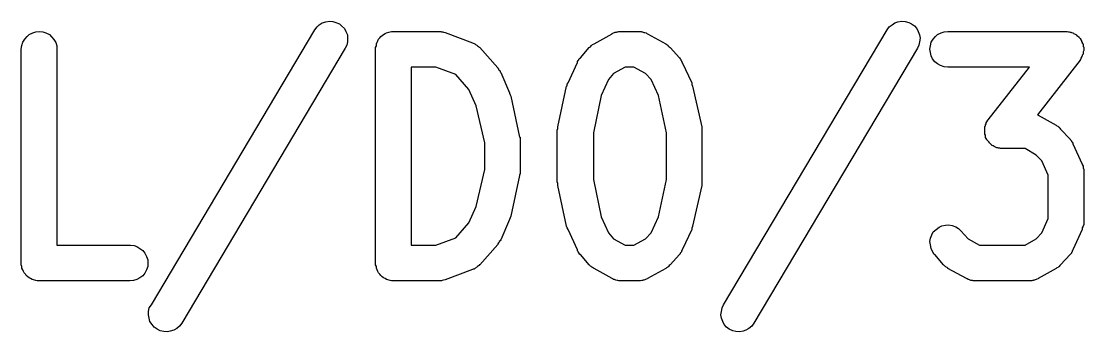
# Model space of a CAD drawing. Header units: millimetres. Extents: x 17 to 402, y -127 to -24.
# Drawn here: x 393.578 to 397.309, y -43.924 to -42.835 of the extents above; entities that cross this region are included whole.
import ezdxf

# ---------------------------------------------------------------- set-up
doc = ezdxf.new("R2010")
doc.units = ezdxf.units.MM
doc.header["$LTSCALE"] = 25.4
doc.layers.add('BLACK', color=7, linetype='CONTINUOUS')

msp = doc.modelspace()

# ---------------------------------------------------------------- linework, layer by layer
at = {"layer": 'BLACK', "linetype": 'Continuous'}
for p, q in [((394.6474, -42.8366), (394.6601, -42.8348)), ((394.6601, -42.8348), (394.6728, -42.8356)), ((396.6566, -42.8366), (396.6693, -42.8348)), ((396.6693, -42.8348), (396.682, -42.8356)), ((393.6187, -42.8752), (393.6289, -42.8716)), ((393.6289, -42.8716), (393.6416, -42.8706)), ((393.6416, -42.8706), (393.6543, -42.8719)), ((393.6543, -42.8719), (393.6644, -42.8755)), ((394.0353, -43.8297), (394.6093, -42.8653)), ((394.6093, -42.8645), (394.6169, -42.8549)), ((394.6093, -42.8653), (394.6093, -42.8645)), ((394.6169, -42.8549), (394.6246, -42.8468)), ((394.6246, -42.8468), (394.6347, -42.8407)), ((394.6347, -42.8407), (394.6474, -42.8366)), ((394.6728, -42.8356), (394.683, -42.8386)), ((394.683, -42.8386), (394.6957, -42.844)), ((394.6957, -42.844), (394.7033, -42.8511)), ((394.7033, -42.8511), (394.7135, -42.8602)), ((394.7135, -42.8602), (394.7185, -42.8706)), ((394.7185, -42.8706), (394.7236, -42.8821)), ((394.8684, -42.8734), (394.8735, -42.8716)), ((394.8735, -42.8716), (394.8786, -42.8711)), ((394.8735, -42.8716), (394.8735, -42.8716)), ((394.8735, -42.8716), (394.8735, -42.8716)), ((394.8786, -42.8711), (394.8862, -42.8706)), ((394.8862, -42.8706), (395.0462, -42.8706)), ((395.0462, -42.8706), (395.0513, -42.8711)), ((395.0462, -42.8706), (395.0462, -42.8706)), ((395.0513, -42.8711), (395.0538, -42.8714)), ((395.0538, -42.8714), (395.0564, -42.8716)), ((395.0564, -42.8716), (395.0589, -42.8719)), ((395.0589, -42.8719), (395.0614, -42.8732)), ((395.6685, -42.8727), (395.671, -42.8716)), ((395.671, -42.8716), (395.6736, -42.8714)), ((395.6736, -42.8714), (395.6761, -42.8709)), ((395.6761, -42.8709), (395.6787, -42.8709)), ((395.6787, -42.8709), (395.6837, -42.8706)), ((395.6837, -42.8706), (395.7472, -42.8706)), ((395.7472, -42.8706), (395.7498, -42.8709)), ((395.7472, -42.8706), (395.7472, -42.8706)), ((395.7498, -42.8709), (395.7549, -42.8709)), ((395.7549, -42.8709), (395.7574, -42.8716)), ((395.7574, -42.8716), (395.7599, -42.8719)), ((395.7599, -42.8719), (395.7625, -42.8729)), ((396.0444, -43.8297), (396.6185, -42.8653)), ((396.6185, -42.8645), (396.6261, -42.8549)), ((396.6185, -42.8653), (396.6185, -42.8645)), ((396.6261, -42.8549), (396.6362, -42.8468)), ((396.6362, -42.8468), (396.6464, -42.8407)), ((396.6464, -42.8407), (396.6566, -42.8366)), ((396.682, -42.8356), (396.6947, -42.8386)), ((396.6947, -42.8386), (396.7048, -42.844)), ((396.7048, -42.844), (396.715, -42.8511)), ((396.715, -42.8511), (396.7226, -42.8602)), ((396.7226, -42.8602), (396.7277, -42.8706)), ((396.7277, -42.8706), (396.7328, -42.8821)), ((396.809, -42.8752), (396.8191, -42.8716)), ((396.8191, -42.8716), (396.8318, -42.8706)), ((396.8318, -42.8706), (397.2458, -42.8706)), ((397.2458, -42.8706), (397.2484, -42.8706)), ((397.2484, -42.8706), (397.2484, -42.8709)), ((397.2484, -42.8709), (397.2509, -42.8706)), ((397.2509, -42.8706), (397.256, -42.8714)), ((397.256, -42.8714), (397.2585, -42.8719)), ((397.2585, -42.8719), (397.2611, -42.8727)), ((393.5806, -42.9202), (393.5832, -42.9085)), ((393.5832, -42.9085), (393.5908, -42.8978)), ((393.5908, -42.8978), (393.5984, -42.8884)), ((393.5984, -42.8884), (393.606, -42.8808)), ((393.606, -42.8808), (393.6187, -42.8752)), ((393.6644, -42.8755), (393.6771, -42.8813)), ((393.6771, -42.8813), (393.6848, -42.8889)), ((393.6848, -42.8889), (393.6924, -42.8986)), ((393.6924, -42.8986), (393.7, -42.9092)), ((393.7, -42.9092), (393.7025, -42.9209)), ((394.7236, -42.9064), (394.7211, -42.9184)), ((394.7236, -42.8821), (394.7236, -42.8942)), ((394.7236, -42.8942), (394.7236, -42.9064)), ((394.8252, -42.9143), (394.8278, -42.9087)), ((394.8278, -42.9085), (394.8303, -42.9031)), ((394.8278, -42.9087), (394.8278, -42.9085)), ((394.8278, -42.9087), (394.8278, -42.9087)), ((394.8303, -42.9031), (394.8328, -42.8981)), ((394.8328, -42.8978), (394.8379, -42.8932)), ((394.8328, -42.8981), (394.8328, -42.8978)), ((394.8328, -42.8978), (394.8328, -42.8978)), ((394.8379, -42.8932), (394.8405, -42.8887)), ((394.8405, -42.8884), (394.8455, -42.8846)), ((394.8405, -42.8887), (394.8405, -42.8884)), ((394.8405, -42.8887), (394.8405, -42.8887)), ((394.8455, -42.8846), (394.8506, -42.881)), ((394.8506, -42.8808), (394.8557, -42.878)), ((394.8506, -42.881), (394.8506, -42.8808)), ((394.8506, -42.8808), (394.8506, -42.8808)), ((394.8557, -42.878), (394.8608, -42.8752)), ((394.8608, -42.8752), (394.8684, -42.8734)), ((394.8608, -42.8752), (394.8608, -42.8752)), ((394.8608, -42.8752), (394.8608, -42.8752)), ((395.0614, -42.8732), (395.0665, -42.8744)), ((395.0665, -42.8744), (395.163, -42.9103)), ((395.5898, -42.9143), (395.6533, -42.8785)), ((395.6533, -42.878), (395.6558, -42.8767)), ((395.6533, -42.8785), (395.6533, -42.878)), ((395.6558, -42.8767), (395.6583, -42.8752)), ((395.6583, -42.8752), (395.6609, -42.8744)), ((395.6609, -42.8744), (395.6634, -42.8734)), ((395.6634, -42.8734), (395.6685, -42.8727)), ((395.7625, -42.8729), (395.765, -42.8737)), ((395.765, -42.8737), (395.7676, -42.8747)), ((395.7676, -42.8747), (395.7726, -42.8757)), ((395.7726, -42.8757), (395.7752, -42.8772)), ((395.7752, -42.8772), (395.7777, -42.8785)), ((395.7777, -42.8785), (395.8412, -42.9143)), ((396.7328, -42.9064), (396.7302, -42.9184)), ((396.7328, -42.8821), (396.7353, -42.8942)), ((396.7353, -42.8942), (396.7328, -42.9064)), ((396.7709, -42.9204), (396.7734, -42.9087)), ((396.7734, -42.9087), (396.781, -42.8981)), ((396.781, -42.8981), (396.7886, -42.8887)), ((396.7886, -42.8887), (396.7963, -42.881)), ((396.7963, -42.881), (396.809, -42.8752)), ((397.2611, -42.8727), (397.2636, -42.8729)), ((397.2636, -42.8729), (397.2662, -42.8744)), ((397.2662, -42.8744), (397.2712, -42.8757)), ((397.2712, -42.8757), (397.2738, -42.8767)), ((397.2738, -42.8767), (397.2738, -42.8775)), ((397.2738, -42.8775), (397.2789, -42.8795)), ((397.2789, -42.8795), (397.2814, -42.8815)), ((397.2814, -42.8815), (397.2839, -42.8828)), ((397.2839, -42.8828), (397.2839, -42.8841)), ((397.2839, -42.8841), (397.289, -42.8869)), ((397.289, -42.8869), (397.2916, -42.8894)), ((397.2916, -42.8894), (397.2916, -42.8909)), ((397.2916, -42.8909), (397.2941, -42.8925)), ((397.2941, -42.8925), (397.2966, -42.8958)), ((397.2966, -42.8958), (397.2992, -42.8988)), ((397.2992, -42.8988), (397.2992, -42.9009)), ((397.2992, -42.9009), (397.3017, -42.9026)), ((397.3017, -42.9026), (397.3017, -42.9062)), ((397.3017, -42.9062), (397.3043, -42.9097)), ((393.5781, -42.9321), (393.5806, -42.9202)), ((393.5781, -42.9331), (393.5781, -42.9321)), ((393.5781, -43.6829), (393.5781, -42.9331)), ((393.7025, -42.9209), (393.7025, -42.9331)), ((393.7025, -42.9331), (393.7025, -43.6204)), ((394.716, -42.9293), (394.142, -43.8935)), ((394.7211, -42.9184), (394.716, -42.9293)), ((394.8227, -42.9263), (394.8252, -42.9204)), ((394.8227, -42.9321), (394.8227, -42.9263)), ((394.8227, -42.9326), (394.8227, -42.9321)), ((394.8227, -42.9331), (394.8227, -42.9326)), ((394.8227, -42.9326), (394.8227, -42.9326)), ((394.8227, -42.9326), (394.8227, -42.9326)), ((394.8227, -43.6829), (394.8227, -42.9331)), ((394.8252, -42.9202), (394.8252, -42.9143)), ((394.8252, -42.9204), (394.8252, -42.9202)), ((394.8252, -42.9202), (394.8252, -42.9202)), ((395.163, -42.9103), (395.163, -42.9105)), ((395.163, -42.9105), (395.1656, -42.9115)), ((395.1656, -42.9115), (395.1681, -42.9125)), ((395.1681, -42.9125), (395.1707, -42.9143)), ((395.1707, -42.9143), (395.1732, -42.9161)), ((395.1732, -42.9161), (395.1757, -42.9176)), ((395.1757, -42.9176), (395.1783, -42.9189)), ((395.1783, -42.9189), (395.1808, -42.9214)), ((395.1808, -42.9214), (395.1834, -42.9235)), ((395.1834, -42.9235), (395.1859, -42.9255)), ((395.1859, -42.9255), (395.1884, -42.927)), ((395.1884, -42.927), (395.2519, -42.9986)), ((395.5415, -42.9628), (395.572, -42.927)), ((395.572, -42.9265), (395.5771, -42.924)), ((395.572, -42.927), (395.572, -42.9265)), ((395.5771, -42.924), (395.5796, -42.9212)), ((395.5796, -42.9199), (395.5821, -42.9184)), ((395.5796, -42.9212), (395.5796, -42.9199)), ((395.5821, -42.9184), (395.5847, -42.9163)), ((395.5847, -42.9163), (395.5898, -42.9143)), ((395.8412, -42.9143), (395.8412, -42.9146)), ((395.8412, -42.9146), (395.8463, -42.9169)), ((395.8463, -42.9169), (395.8488, -42.9189)), ((395.8488, -42.9189), (395.8488, -42.9204)), ((395.8488, -42.9204), (395.8514, -42.9217)), ((395.8514, -42.9217), (395.8539, -42.9245)), ((395.8539, -42.9245), (395.8565, -42.927)), ((395.8565, -42.927), (395.8895, -42.9628)), ((396.7251, -42.9293), (396.1511, -43.8935)), ((396.7302, -42.9184), (396.7251, -42.9293)), ((396.7683, -42.9326), (396.7709, -42.9204)), ((396.7709, -42.9448), (396.7683, -42.9326)), ((396.7734, -42.9565), (396.7709, -42.9448)), ((397.3043, -42.9097), (397.3043, -42.9118)), ((397.3043, -42.9118), (397.3068, -42.9138)), ((397.3068, -42.9138), (397.3068, -42.9176)), ((397.3068, -42.9176), (397.3068, -42.9214)), ((397.3068, -42.9214), (397.3068, -42.9235)), ((397.3068, -42.9235), (397.3093, -42.9257)), ((397.3093, -42.9379), (397.3068, -42.9417)), ((397.3068, -42.9417), (397.3068, -42.9456)), ((397.3068, -42.9456), (397.3068, -42.9476)), ((397.3093, -42.9257), (397.3093, -42.9296)), ((397.3093, -42.9296), (397.3093, -42.9334)), ((397.3093, -42.9334), (397.3093, -42.9357)), ((397.3093, -42.9357), (397.3093, -42.9379)), ((395.4983, -43.0505), (395.5313, -42.9791)), ((395.5313, -42.9755), (395.5339, -42.9727)), ((395.5313, -42.9781), (395.5313, -42.9755)), ((395.5313, -42.9791), (395.5313, -42.9781)), ((395.5339, -42.9727), (395.5364, -42.9702)), ((395.5364, -42.9677), (395.539, -42.9654)), ((395.5364, -42.9702), (395.5364, -42.9677)), ((395.539, -42.9654), (395.5415, -42.9628)), ((395.8895, -42.9628), (395.8895, -42.9636)), ((395.8895, -42.9636), (395.892, -42.9661)), ((395.892, -42.9661), (395.8946, -42.9684)), ((395.8946, -42.9684), (395.8946, -42.971)), ((395.8946, -42.971), (395.8971, -42.9735)), ((395.8971, -42.9735), (395.8971, -42.9763)), ((395.8971, -42.9763), (395.8996, -42.9791)), ((395.8996, -42.9791), (395.9327, -43.0505)), ((396.7785, -42.9671), (396.7734, -42.9565)), ((396.7861, -42.9768), (396.7785, -42.9671)), ((396.7963, -42.9847), (396.7861, -42.9768)), ((397.2966, -42.9715), (397.1468, -43.1627)), ((397.2992, -42.9679), (397.2966, -42.9697)), ((397.2966, -42.9697), (397.2966, -42.9715)), ((397.3017, -42.9613), (397.2992, -42.9646)), ((397.2992, -42.9646), (397.2992, -42.9679)), ((397.3043, -42.9572), (397.3017, -42.9593)), ((397.3017, -42.9593), (397.3017, -42.9613)), ((397.3068, -42.9499), (397.3043, -42.9534)), ((397.3043, -42.9534), (397.3043, -42.9572)), ((397.3068, -42.9476), (397.3068, -42.9499)), ((394.9471, -42.9956), (394.9471, -43.6204)), ((395.0335, -42.9956), (394.9471, -42.9956)), ((395.1046, -43.022), (395.0335, -42.9956)), ((395.2519, -42.9986), (395.2519, -42.9992)), ((395.2519, -42.9992), (395.2545, -43.0017)), ((395.2545, -43.0017), (395.2545, -43.004)), ((395.2545, -43.004), (395.257, -43.0068)), ((395.257, -43.0068), (395.2596, -43.0091)), ((395.2596, -43.0091), (395.2596, -43.0119)), ((395.2596, -43.0119), (395.2621, -43.0146)), ((395.2621, -43.0146), (395.2926, -43.086)), ((395.6583, -43.0182), (395.6406, -43.0388)), ((395.699, -42.9956), (395.6583, -43.0182)), ((395.7295, -42.9956), (395.699, -42.9956)), ((395.7701, -43.0182), (395.7295, -42.9956)), ((395.7904, -43.0388), (395.7701, -43.0182)), ((396.8064, -42.9905), (396.7963, -42.9847)), ((396.8191, -42.9941), (396.8064, -42.9905)), ((396.8318, -42.9956), (396.8191, -42.9941)), ((397.1188, -42.9956), (396.8318, -42.9956)), ((396.8318, -42.9956), (396.8318, -42.9956)), ((396.9741, -43.1803), (397.1188, -42.9956)), ((395.1503, -43.0746), (395.1046, -43.022)), ((395.4958, -43.056), (395.4983, -43.0505)), ((395.4958, -43.0614), (395.4958, -43.056)), ((395.6406, -43.0388), (395.6152, -43.0957)), ((395.8158, -43.0957), (395.7904, -43.0388)), ((395.9327, -43.0505), (395.9327, -43.0507)), ((395.9327, -43.0507), (395.9327, -43.0507)), ((395.9327, -43.0507), (395.9327, -43.0507)), ((395.9327, -43.0507), (395.9327, -43.0512)), ((395.9327, -43.0512), (395.9327, -43.0568)), ((395.9327, -43.0568), (395.9352, -43.0621)), ((395.1757, -43.1315), (395.1503, -43.0746)), ((395.2926, -43.086), (395.2926, -43.0863)), ((395.2926, -43.0863), (395.2926, -43.0863)), ((395.2926, -43.0863), (395.2926, -43.0865)), ((395.2926, -43.0865), (395.2926, -43.087)), ((395.2926, -43.087), (395.2951, -43.0924)), ((395.2951, -43.0924), (395.2977, -43.098)), ((395.4628, -43.2051), (395.4932, -43.0621)), ((395.4932, -43.0619), (395.4958, -43.0614)), ((395.4932, -43.0621), (395.4932, -43.0619)), ((395.4932, -43.0619), (395.4932, -43.0619)), ((395.4932, -43.0619), (395.4932, -43.0619)), ((395.6152, -43.0957), (395.5872, -43.2257)), ((395.8438, -43.2257), (395.8158, -43.0957)), ((395.9352, -43.0621), (395.9682, -43.2051)), ((395.2062, -43.2613), (395.1757, -43.1315)), ((395.2977, -43.098), (395.3281, -43.241)), ((397.1468, -43.1627), (397.1468, -43.163)), ((397.1468, -43.163), (397.1493, -43.1643)), ((397.1493, -43.1643), (397.2128, -43.1998)), ((395.4628, -43.2054), (395.4628, -43.2051)), ((395.4628, -43.2057), (395.4628, -43.2054)), ((395.4628, -43.2115), (395.4628, -43.2057)), ((395.9682, -43.2051), (395.9682, -43.2059)), ((395.9682, -43.2059), (395.9682, -43.2064)), ((395.9682, -43.2064), (395.9682, -43.2067)), ((395.9682, -43.2067), (395.9682, -43.2125)), ((396.9614, -43.2041), (396.9639, -43.2018)), ((396.9614, -43.2062), (396.9614, -43.2041)), ((396.9614, -43.21), (396.9614, -43.2062)), ((396.9639, -43.1983), (396.9664, -43.1945)), ((396.9639, -43.2018), (396.9639, -43.1983)), ((396.9664, -43.1907), (396.969, -43.1874)), ((396.9664, -43.1927), (396.9664, -43.1907)), ((396.9664, -43.1945), (396.9664, -43.1927)), ((396.969, -43.1874), (396.9715, -43.1838)), ((396.9715, -43.182), (396.9741, -43.1803)), ((396.9715, -43.1838), (396.9715, -43.182)), ((397.2128, -43.1998), (397.2128, -43.2003)), ((397.2128, -43.2003), (397.2179, -43.2026)), ((397.2179, -43.2026), (397.2204, -43.2046)), ((397.2204, -43.2046), (397.223, -43.2062)), ((397.223, -43.2062), (397.223, -43.2074)), ((397.223, -43.2074), (397.2255, -43.2102)), ((395.3281, -43.241), (395.3307, -43.2417)), ((395.3307, -43.2417), (395.3307, -43.242)), ((395.3307, -43.242), (395.3307, -43.2422)), ((395.3307, -43.2422), (395.3307, -43.2481)), ((395.4602, -43.2173), (395.4628, -43.2115)), ((395.4602, -43.2176), (395.4602, -43.2173)), ((395.4602, -43.2178), (395.4602, -43.2176)), ((395.4602, -43.2189), (395.4602, -43.2178)), ((395.4602, -43.3974), (395.4602, -43.2189)), ((395.5872, -43.2257), (395.5872, -43.3903)), ((395.8438, -43.3903), (395.8438, -43.2257)), ((395.9682, -43.2125), (395.9682, -43.2181)), ((395.9682, -43.2181), (395.9682, -43.2184)), ((395.9682, -43.2184), (395.9682, -43.2189)), ((395.9682, -43.2189), (395.9682, -43.3974)), ((396.9614, -43.214), (396.9614, -43.21)), ((396.9614, -43.2161), (396.9614, -43.214)), ((396.9614, -43.2184), (396.9614, -43.2161)), ((396.9614, -43.2222), (396.9614, -43.2184)), ((396.9614, -43.2262), (396.9614, -43.2222)), ((396.9614, -43.2283), (396.9614, -43.2262)), ((396.9614, -43.2305), (396.9614, -43.2283)), ((396.9639, -43.2341), (396.9614, -43.2305)), ((396.9639, -43.2382), (396.9639, -43.2341)), ((396.9639, -43.2399), (396.9639, -43.2382)), ((396.9639, -43.2422), (396.9639, -43.2399)), ((396.9664, -43.2455), (396.9639, -43.2422)), ((397.2255, -43.2102), (397.2281, -43.2128)), ((397.2281, -43.2128), (397.2611, -43.2486)), ((395.2062, -43.3548), (395.2062, -43.2613)), ((395.3307, -43.2481), (395.3307, -43.2539)), ((395.3307, -43.2539), (395.3307, -43.2542)), ((395.3307, -43.2542), (395.3307, -43.2544)), ((395.3307, -43.2544), (395.3307, -43.3616)), ((396.969, -43.2493), (396.9664, -43.2455)), ((396.969, -43.2511), (396.969, -43.2493)), ((396.9715, -43.2529), (396.969, -43.2511)), ((396.9741, -43.2559), (396.9715, -43.2529)), ((396.9766, -43.2592), (396.9741, -43.2559)), ((396.9766, -43.2608), (396.9766, -43.2592)), ((396.9791, -43.2625), (396.9766, -43.2608)), ((396.9817, -43.2651), (396.9791, -43.2625)), ((396.9842, -43.2676), (396.9817, -43.2651)), ((396.9868, -43.2689), (396.9842, -43.2676)), ((396.9868, -43.2704), (396.9868, -43.2689)), ((396.9918, -43.2722), (396.9868, -43.2704)), ((396.9944, -43.2742), (396.9918, -43.2722)), ((396.9969, -43.2753), (396.9944, -43.2742)), ((396.9995, -43.2763), (396.9969, -43.2753)), ((397.002, -43.2773), (396.9995, -43.2763)), ((397.0045, -43.2788), (397.002, -43.2773)), ((397.0071, -43.2793), (397.0045, -43.2788)), ((397.0096, -43.2798), (397.0071, -43.2793)), ((397.0147, -43.2803), (397.0096, -43.2798)), ((397.0172, -43.2811), (397.0147, -43.2803)), ((397.0198, -43.2811), (397.0172, -43.2811)), ((397.0223, -43.2813), (397.0198, -43.2811)), ((397.1036, -43.2813), (397.0223, -43.2813)), ((397.0223, -43.2813), (397.0223, -43.2813)), ((397.1417, -43.304), (397.1036, -43.2813)), ((397.2611, -43.2486), (397.2611, -43.2491)), ((397.2611, -43.2491), (397.2636, -43.2516)), ((397.2636, -43.2516), (397.2662, -43.2542)), ((397.2662, -43.2542), (397.2662, -43.2567)), ((397.2662, -43.2567), (397.2687, -43.2592)), ((397.2687, -43.2592), (397.2712, -43.262)), ((397.2712, -43.262), (397.2712, -43.2646)), ((397.2712, -43.2646), (397.3043, -43.3362)), ((397.162, -43.3245), (397.1417, -43.304)), ((395.1757, -43.4848), (395.2062, -43.3548)), ((397.1849, -43.3748), (397.162, -43.3245)), ((397.3043, -43.3362), (397.3043, -43.337)), ((397.3043, -43.337), (397.3043, -43.3375)), ((397.3043, -43.3375), (397.3043, -43.3377)), ((397.3043, -43.3377), (397.3068, -43.3431)), ((397.3068, -43.3431), (397.3068, -43.3487)), ((397.3068, -43.3487), (397.3068, -43.3489)), ((397.3068, -43.3489), (397.3068, -43.3494)), ((397.3068, -43.3494), (397.3093, -43.355)), ((397.3093, -43.355), (397.3093, -43.3606)), ((395.3281, -43.3753), (395.2977, -43.5181)), ((395.3307, -43.369), (395.3281, -43.3746)), ((395.3281, -43.3746), (395.3281, -43.3748)), ((395.3281, -43.3748), (395.3281, -43.3753)), ((395.3307, -43.3616), (395.3307, -43.3624)), ((395.3307, -43.3624), (395.3307, -43.3629)), ((395.3307, -43.3629), (395.3307, -43.3631)), ((395.3307, -43.3631), (395.3307, -43.369)), ((395.5872, -43.3903), (395.6152, -43.5204)), ((395.8158, -43.5204), (395.8438, -43.3903)), ((397.1849, -43.527), (397.1849, -43.3748)), ((397.3093, -43.3606), (397.3093, -43.3611)), ((397.3093, -43.3611), (397.3093, -43.3616)), ((397.3093, -43.3616), (397.3093, -43.5402)), ((395.4602, -43.3977), (395.4602, -43.3974)), ((395.4602, -43.3979), (395.4602, -43.3977)), ((395.4628, -43.4038), (395.4602, -43.3979)), ((395.4628, -43.4094), (395.4628, -43.4038)), ((395.4628, -43.4099), (395.4628, -43.4094)), ((395.4628, -43.4101), (395.4628, -43.4099)), ((395.4628, -43.4109), (395.4628, -43.4101)), ((395.4932, -43.5539), (395.4628, -43.4109)), ((395.9682, -43.4109), (395.9352, -43.5539)), ((395.9682, -43.3974), (395.9682, -43.3982)), ((395.9682, -43.3982), (395.9682, -43.3984)), ((395.9682, -43.3984), (395.9682, -43.3989)), ((395.9682, -43.3989), (395.9682, -43.4045)), ((395.9682, -43.4045), (395.9682, -43.4104)), ((395.9682, -43.4104), (395.9682, -43.4106)), ((395.9682, -43.4106), (395.9682, -43.4109)), ((395.1503, -43.5414), (395.1757, -43.4848)), ((395.1046, -43.5943), (395.1503, -43.5414)), ((395.2926, -43.53), (395.2621, -43.6014)), ((395.2951, -43.5244), (395.2926, -43.53)), ((395.2977, -43.5188), (395.2951, -43.5244)), ((395.2977, -43.5181), (395.2977, -43.5183)), ((395.2977, -43.5183), (395.2977, -43.5183)), ((395.2977, -43.5183), (395.2977, -43.5183)), ((395.2977, -43.5183), (395.2977, -43.5188)), ((395.6152, -43.5204), (395.6406, -43.5773)), ((395.7904, -43.5773), (395.8158, -43.5204)), ((397.162, -43.5773), (397.1849, -43.527)), ((397.3093, -43.5402), (397.3093, -43.5409)), ((397.3093, -43.5409), (397.3093, -43.5414)), ((397.3093, -43.5414), (397.3093, -43.542)), ((397.3093, -43.542), (397.3093, -43.5475)), ((395.4958, -43.5592), (395.4932, -43.5539)), ((395.4983, -43.5648), (395.4958, -43.5592)), ((395.4983, -43.5653), (395.4983, -43.5648)), ((395.4983, -43.5656), (395.4983, -43.5653)), ((395.4983, -43.5653), (395.4983, -43.5653)), ((395.4983, -43.5653), (395.4983, -43.5653)), ((395.5313, -43.6372), (395.4983, -43.5656)), ((395.6406, -43.5773), (395.6583, -43.5978)), ((395.7701, -43.5978), (395.7904, -43.5773)), ((395.9327, -43.5656), (395.8996, -43.6372)), ((395.9352, -43.5547), (395.9327, -43.5602)), ((395.9327, -43.5602), (395.9327, -43.5656)), ((395.9352, -43.5539), (395.9352, -43.5541)), ((395.9352, -43.5541), (395.9352, -43.5541)), ((395.9352, -43.5541), (395.9352, -43.5541)), ((395.9352, -43.5541), (395.9352, -43.5547)), ((396.7759, -43.5841), (396.781, -43.5737)), ((396.781, -43.5737), (396.7912, -43.5648)), ((396.7912, -43.5648), (396.8013, -43.5577)), ((396.8013, -43.5577), (396.8115, -43.5526)), ((396.8115, -43.5526), (396.8242, -43.5496)), ((396.8242, -43.5496), (396.8344, -43.5493)), ((396.8344, -43.5493), (396.8471, -43.5511)), ((396.8471, -43.5511), (396.8598, -43.5554)), ((396.8598, -43.5554), (396.8699, -43.5618)), ((396.8699, -43.5618), (396.8775, -43.5699)), ((396.8775, -43.5699), (396.9029, -43.5978)), ((397.1417, -43.5978), (397.162, -43.5773)), ((397.3043, -43.5656), (397.2712, -43.6372)), ((397.3068, -43.5541), (397.3043, -43.5595)), ((397.3043, -43.5595), (397.3043, -43.5648)), ((397.3043, -43.5648), (397.3043, -43.5653)), ((397.3043, -43.5653), (397.3043, -43.5656)), ((397.3093, -43.5475), (397.3068, -43.5531)), ((397.3068, -43.5531), (397.3068, -43.5536)), ((397.3068, -43.5536), (397.3068, -43.5541)), ((395.0335, -43.6204), (395.1046, -43.5943)), ((395.2519, -43.6176), (395.1884, -43.689)), ((395.2545, -43.6126), (395.2519, -43.6151)), ((395.2519, -43.6151), (395.2519, -43.6176)), ((395.257, -43.61), (395.2545, -43.6126)), ((395.2596, -43.6049), (395.257, -43.6077)), ((395.257, -43.6077), (395.257, -43.61)), ((395.2621, -43.6021), (395.2596, -43.6049)), ((395.2621, -43.6014), (395.2621, -43.6021)), ((395.6583, -43.5978), (395.699, -43.6204)), ((395.7295, -43.6204), (395.7701, -43.5978)), ((396.7683, -43.6075), (396.7709, -43.5953)), ((396.7709, -43.6197), (396.7683, -43.6075)), ((396.7709, -43.5953), (396.7759, -43.5841)), ((396.9029, -43.5978), (396.9436, -43.6204)), ((397.1036, -43.6204), (397.1417, -43.5978)), ((393.7025, -43.6204), (393.9591, -43.6204)), ((393.9591, -43.6204), (393.9616, -43.6204)), ((393.9616, -43.6204), (393.9743, -43.622)), ((393.9743, -43.622), (393.9845, -43.6255)), ((393.9845, -43.6255), (393.9946, -43.6314)), ((393.9946, -43.6314), (394.0048, -43.6392)), ((394.0048, -43.6392), (394.0124, -43.6489)), ((394.0124, -43.6489), (394.0175, -43.6596)), ((394.9471, -43.6204), (395.0335, -43.6204)), ((395.5313, -43.6397), (395.5313, -43.6372)), ((395.5339, -43.6425), (395.5313, -43.6397)), ((395.5339, -43.6451), (395.5339, -43.6425)), ((395.5364, -43.6476), (395.5339, -43.6451)), ((395.539, -43.6502), (395.5364, -43.6476)), ((395.539, -43.6527), (395.539, -43.6502)), ((395.5415, -43.6532), (395.539, -43.6527)), ((395.572, -43.689), (395.5415, -43.6532)), ((395.699, -43.6204), (395.7295, -43.6204)), ((395.8895, -43.6532), (395.8565, -43.689)), ((395.892, -43.6507), (395.8895, -43.6532)), ((395.8946, -43.6458), (395.892, -43.6484)), ((395.892, -43.6484), (395.892, -43.6507)), ((395.8971, -43.6433), (395.8946, -43.6458)), ((395.8996, -43.638), (395.8971, -43.6405)), ((395.8971, -43.6405), (395.8971, -43.6433)), ((395.8996, -43.6372), (395.8996, -43.638)), ((396.7734, -43.6316), (396.7709, -43.6197)), ((396.7785, -43.6425), (396.7734, -43.6316)), ((396.7836, -43.6527), (396.7785, -43.6425)), ((396.7861, -43.6532), (396.7836, -43.6527)), ((396.8166, -43.689), (396.7861, -43.6532)), ((396.9436, -43.6204), (397.1036, -43.6204)), ((397.2611, -43.6532), (397.2281, -43.689)), ((397.2636, -43.6507), (397.2611, -43.6532)), ((397.2662, -43.6484), (397.2636, -43.6507)), ((397.2687, -43.6433), (397.2662, -43.6458)), ((397.2662, -43.6458), (397.2662, -43.6484)), ((397.2712, -43.638), (397.2687, -43.6405)), ((397.2687, -43.6405), (397.2687, -43.6433)), ((397.2712, -43.6372), (397.2712, -43.638)), ((393.5781, -43.689), (393.5781, -43.6829)), ((393.5806, -43.6949), (393.5781, -43.689)), ((394.0175, -43.6596), (394.0226, -43.6712)), ((394.0226, -43.6712), (394.0226, -43.6834)), ((394.0226, -43.6834), (394.0226, -43.6956)), ((394.8227, -43.689), (394.8227, -43.6829)), ((394.8252, -43.6949), (394.8227, -43.689)), ((395.1859, -43.6913), (395.1834, -43.6931)), ((395.1884, -43.689), (395.1859, -43.6895)), ((395.1859, -43.6895), (395.1859, -43.6913)), ((395.5745, -43.6916), (395.572, -43.689)), ((395.5771, -43.6944), (395.5745, -43.6916)), ((395.8539, -43.6921), (395.8514, -43.6949)), ((395.8565, -43.6895), (395.8539, -43.6921)), ((395.8565, -43.689), (395.8565, -43.6895)), ((396.8191, -43.6916), (396.8166, -43.689)), ((396.8217, -43.6944), (396.8191, -43.6916)), ((397.2255, -43.6921), (397.223, -43.6949)), ((397.2281, -43.6895), (397.2255, -43.6921)), ((397.2281, -43.689), (397.2281, -43.6895)), ((393.5806, -43.6951), (393.5806, -43.6949)), ((393.5806, -43.6949), (393.5806, -43.6949)), ((393.5806, -43.701), (393.5806, -43.6951)), ((393.5832, -43.7065), (393.5806, -43.701)), ((393.5832, -43.7068), (393.5832, -43.7065)), ((393.5832, -43.7065), (393.5832, -43.7065)), ((393.5857, -43.7121), (393.5832, -43.7068)), ((393.5882, -43.7172), (393.5857, -43.7121)), ((393.5882, -43.7175), (393.5882, -43.7172)), ((393.5882, -43.7177), (393.5882, -43.7175)), ((393.5933, -43.7223), (393.5882, -43.7177)), ((393.5959, -43.7269), (393.5933, -43.7223)), ((393.5959, -43.7271), (393.5959, -43.7269)), ((393.5959, -43.7269), (393.5959, -43.7269)), ((393.6009, -43.7309), (393.5959, -43.7271)), ((394.0048, -43.7274), (393.9946, -43.735)), ((394.0124, -43.718), (394.0048, -43.7274)), ((394.0175, -43.7073), (394.0124, -43.718)), ((394.0226, -43.6956), (394.0175, -43.7073)), ((394.8252, -43.6951), (394.8252, -43.6949)), ((394.8252, -43.6949), (394.8252, -43.6949)), ((394.8252, -43.701), (394.8252, -43.6951)), ((394.8278, -43.7065), (394.8252, -43.701)), ((394.8278, -43.7068), (394.8278, -43.7065)), ((394.8278, -43.7065), (394.8278, -43.7065)), ((394.8303, -43.7121), (394.8278, -43.7068)), ((394.8328, -43.7172), (394.8303, -43.7121)), ((394.8328, -43.7175), (394.8328, -43.7172)), ((394.8328, -43.7177), (394.8328, -43.7175)), ((394.8379, -43.7223), (394.8328, -43.7177)), ((394.8405, -43.7269), (394.8379, -43.7223)), ((394.8405, -43.7271), (394.8405, -43.7269)), ((394.8405, -43.7269), (394.8405, -43.7269)), ((394.8455, -43.7309), (394.8405, -43.7271)), ((395.163, -43.7058), (395.0665, -43.7416)), ((395.1656, -43.7048), (395.163, -43.7058)), ((395.1681, -43.704), (395.1656, -43.7048)), ((395.1707, -43.7022), (395.1681, -43.704)), ((395.1732, -43.7004), (395.1707, -43.7022)), ((395.1757, -43.6989), (395.1732, -43.7004)), ((395.1783, -43.6977), (395.1757, -43.6989)), ((395.1808, -43.6954), (395.1783, -43.6977)), ((395.1834, -43.6931), (395.1808, -43.6954)), ((395.5796, -43.6956), (395.5771, -43.6944)), ((395.5821, -43.6971), (395.5796, -43.6956)), ((395.5847, -43.6992), (395.5821, -43.6971)), ((395.5872, -43.7015), (395.5847, -43.6992)), ((395.5898, -43.702), (395.5872, -43.7015)), ((395.6533, -43.7375), (395.5898, -43.702)), ((395.8412, -43.702), (395.7777, -43.7375)), ((395.8438, -43.6997), (395.8412, -43.702)), ((395.8488, -43.6977), (395.8438, -43.6997)), ((395.8514, -43.6949), (395.8488, -43.6961)), ((395.8488, -43.6961), (395.8488, -43.6977)), ((396.8242, -43.6956), (396.8217, -43.6944)), ((396.8267, -43.6971), (396.8242, -43.6956)), ((396.8293, -43.6992), (396.8267, -43.6971)), ((396.8318, -43.7015), (396.8293, -43.6992)), ((396.8318, -43.702), (396.8318, -43.7015)), ((396.8979, -43.7375), (396.8318, -43.702)), ((397.2128, -43.702), (397.1493, -43.7375)), ((397.2154, -43.6997), (397.2128, -43.702)), ((397.2204, -43.6977), (397.2154, -43.6997)), ((397.223, -43.6949), (397.2204, -43.6961)), ((397.2204, -43.6961), (397.2204, -43.6977)), ((393.606, -43.7345), (393.6009, -43.7309)), ((393.606, -43.7347), (393.606, -43.7345)), ((393.6111, -43.7375), (393.606, -43.7347)), ((393.606, -43.7347), (393.606, -43.7347)), ((393.6162, -43.7406), (393.6111, -43.7375)), ((393.6213, -43.7424), (393.6162, -43.7406)), ((393.6162, -43.7406), (393.6162, -43.7406)), ((393.6162, -43.7406), (393.6162, -43.7406)), ((393.6289, -43.7441), (393.6213, -43.7424)), ((393.634, -43.7449), (393.6289, -43.7441)), ((393.6289, -43.7441), (393.6289, -43.7441)), ((393.6289, -43.7441), (393.6289, -43.7441)), ((393.639, -43.7454), (393.634, -43.7449)), ((393.6416, -43.7457), (393.639, -43.7454)), ((393.9591, -43.7457), (393.6416, -43.7457)), ((393.6416, -43.7457), (393.6416, -43.7457)), ((393.6416, -43.7457), (393.6416, -43.7457)), ((393.6416, -43.7457), (393.6416, -43.7457)), ((393.9718, -43.7444), (393.9591, -43.7457)), ((393.9845, -43.7408), (393.9718, -43.7444)), ((393.9946, -43.735), (393.9845, -43.7408)), ((394.8506, -43.7345), (394.8455, -43.7309)), ((394.8506, -43.7347), (394.8506, -43.7345)), ((394.8557, -43.7375), (394.8506, -43.7347)), ((394.8506, -43.7347), (394.8506, -43.7347)), ((394.8608, -43.7406), (394.8557, -43.7375)), ((394.8659, -43.7424), (394.8608, -43.7406)), ((394.8608, -43.7406), (394.8608, -43.7406)), ((394.8608, -43.7406), (394.8608, -43.7406)), ((394.8735, -43.7441), (394.8659, -43.7424)), ((394.8786, -43.7449), (394.8735, -43.7441)), ((394.8735, -43.7441), (394.8735, -43.7441)), ((394.8735, -43.7441), (394.8735, -43.7441)), ((394.8836, -43.7454), (394.8786, -43.7449)), ((394.8862, -43.7457), (394.8836, -43.7454)), ((395.0462, -43.7457), (394.8862, -43.7457)), ((394.8862, -43.7457), (394.8862, -43.7457)), ((394.8862, -43.7457), (394.8862, -43.7457)), ((394.8862, -43.7457), (394.8862, -43.7457)), ((395.0487, -43.7452), (395.0462, -43.7457)), ((395.0538, -43.7449), (395.0487, -43.7452)), ((395.0564, -43.7444), (395.0538, -43.7449)), ((395.0614, -43.7431), (395.0564, -43.7444)), ((395.0564, -43.7444), (395.0564, -43.7444)), ((395.0665, -43.7418), (395.0614, -43.7431)), ((395.0665, -43.7416), (395.0665, -43.7418)), ((395.6558, -43.7388), (395.6533, -43.7375)), ((395.6583, -43.7406), (395.6558, -43.7388)), ((395.6609, -43.7413), (395.6583, -43.7406)), ((395.6634, -43.7424), (395.6609, -43.7413)), ((395.666, -43.7431), (395.6634, -43.7424)), ((395.671, -43.7441), (395.666, -43.7431)), ((395.6736, -43.7444), (395.671, -43.7441)), ((395.6761, -43.7452), (395.6736, -43.7444)), ((395.6787, -43.7452), (395.6761, -43.7452)), ((395.6812, -43.7454), (395.6787, -43.7452)), ((395.6837, -43.7457), (395.6812, -43.7454)), ((395.7472, -43.7457), (395.6837, -43.7457)), ((395.7498, -43.7452), (395.7472, -43.7457)), ((395.7523, -43.7452), (395.7498, -43.7452)), ((395.7574, -43.7446), (395.7523, -43.7452)), ((395.7599, -43.7444), (395.7574, -43.7446)), ((395.7625, -43.7434), (395.7599, -43.7444)), ((395.765, -43.7426), (395.7625, -43.7434)), ((395.7676, -43.7416), (395.765, -43.7426)), ((395.7701, -43.7408), (395.7676, -43.7416)), ((395.7726, -43.7393), (395.7701, -43.7408)), ((395.7777, -43.738), (395.7726, -43.7393)), ((395.7777, -43.7375), (395.7777, -43.738)), ((396.9004, -43.7388), (396.8979, -43.7375)), ((396.9029, -43.7406), (396.9004, -43.7388)), ((396.9055, -43.7413), (396.9029, -43.7406)), ((396.908, -43.7424), (396.9055, -43.7413)), ((396.9106, -43.7431), (396.908, -43.7424)), ((396.9131, -43.7441), (396.9106, -43.7431)), ((396.9182, -43.7444), (396.9131, -43.7441)), ((396.9207, -43.7452), (396.9182, -43.7444)), ((396.9233, -43.7452), (396.9207, -43.7452)), ((396.9258, -43.7454), (396.9233, -43.7452)), ((396.9283, -43.7457), (396.9258, -43.7454)), ((397.1188, -43.7457), (396.9283, -43.7457)), ((397.1214, -43.7452), (397.1188, -43.7457)), ((397.1265, -43.7452), (397.1214, -43.7452)), ((397.129, -43.7446), (397.1265, -43.7452)), ((397.1315, -43.7444), (397.129, -43.7446)), ((397.1341, -43.7434), (397.1315, -43.7444)), ((397.1366, -43.7426), (397.1341, -43.7434)), ((397.1392, -43.7416), (397.1366, -43.7426)), ((397.1417, -43.7408), (397.1392, -43.7416)), ((397.1442, -43.7393), (397.1417, -43.7408)), ((397.1493, -43.738), (397.1442, -43.7393)), ((397.1493, -43.7375), (397.1493, -43.738)), ((394.0251, -43.8526), (394.0277, -43.8407)), ((394.0277, -43.8407), (394.0353, -43.8297)), ((396.0368, -43.8526), (396.0393, -43.8407)), ((396.0393, -43.8407), (396.0444, -43.8297)), ((394.0251, -43.8648), (394.0251, -43.8526)), ((394.0277, -43.8767), (394.0251, -43.8648)), ((394.0302, -43.8882), (394.0277, -43.8767)), ((396.0343, -43.8648), (396.0368, -43.8526)), ((396.0368, -43.8767), (396.0343, -43.8648)), ((396.0419, -43.8882), (396.0368, -43.8767)), ((394.0378, -43.8988), (394.0302, -43.8882)), ((394.0454, -43.9077), (394.0378, -43.8988)), ((394.0556, -43.9151), (394.0454, -43.9077)), ((394.0658, -43.9204), (394.0556, -43.9151)), ((394.1242, -43.9123), (394.114, -43.9184)), ((394.1343, -43.9042), (394.1242, -43.9123)), ((394.142, -43.8942), (394.1343, -43.9042)), ((394.142, -43.8935), (394.142, -43.8942)), ((396.047, -43.8988), (396.0419, -43.8882)), ((396.0546, -43.9077), (396.047, -43.8988)), ((396.0647, -43.9151), (396.0546, -43.9077)), ((396.0774, -43.9204), (396.0647, -43.9151)), ((396.1333, -43.9123), (396.1232, -43.9184)), ((396.1435, -43.9042), (396.1333, -43.9123)), ((396.1511, -43.8942), (396.1435, -43.9042)), ((396.1511, -43.8935), (396.1511, -43.8942)), ((394.0785, -43.9235), (394.0658, -43.9204)), ((394.0912, -43.924), (394.0785, -43.9235)), ((394.1013, -43.9224), (394.0912, -43.924)), ((394.114, -43.9184), (394.1013, -43.9224)), ((396.0876, -43.9235), (396.0774, -43.9204)), ((396.1003, -43.924), (396.0876, -43.9235)), ((396.113, -43.9224), (396.1003, -43.924)), ((396.1232, -43.9184), (396.113, -43.9224))]:
    msp.add_line(p, q, dxfattribs=at)

doc.saveas('drawing.dxf')
